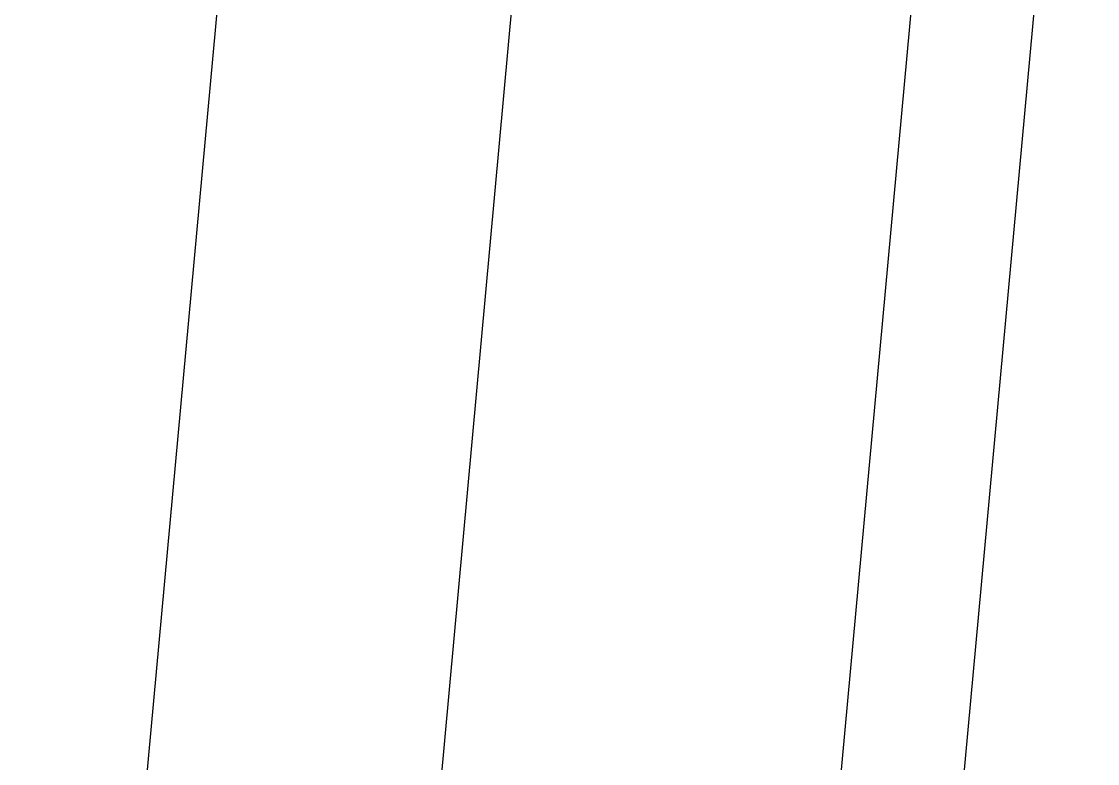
# Model space of a CAD drawing. Extents: x -30 to 1202, y 231 to 898.
# Drawn here: x 174.04 to 181.07, y 381.96 to 386.8 of the extents above; entities that cross this region are included whole.
import ezdxf

# ---------------------------------------------------------------- set-up
doc = ezdxf.new("R2010")
doc.units = 0
doc.header["$LTSCALE"] = 0.04
doc.layers.add('0.5', color=5, linetype='CONTINUOUS')
doc.layers.add('PISOS', color=1, linetype='CONTINUOUS')

msp = doc.modelspace()

# ---------------------------------------------------------------- linework, layer by layer
at = {"layer": '0.5'}
msp.add_arc((241.6448, 369.3595), 80.5866, 170.557845, 170.557845, dxfattribs=at)
at = {"layer": 'PISOS'}
for p, q in [((179.152, 428.5531), (173.5593, 367.7138)), ((181.0598, 428.3777), (175.1304, 363.8755)), ((183.6489, 428.1397), (177.7112, 363.5481)), ((184.4456, 428.0665), (178.5146, 363.5481))]:
    msp.add_line(p, q, dxfattribs=at)

doc.saveas('drawing.dxf')
